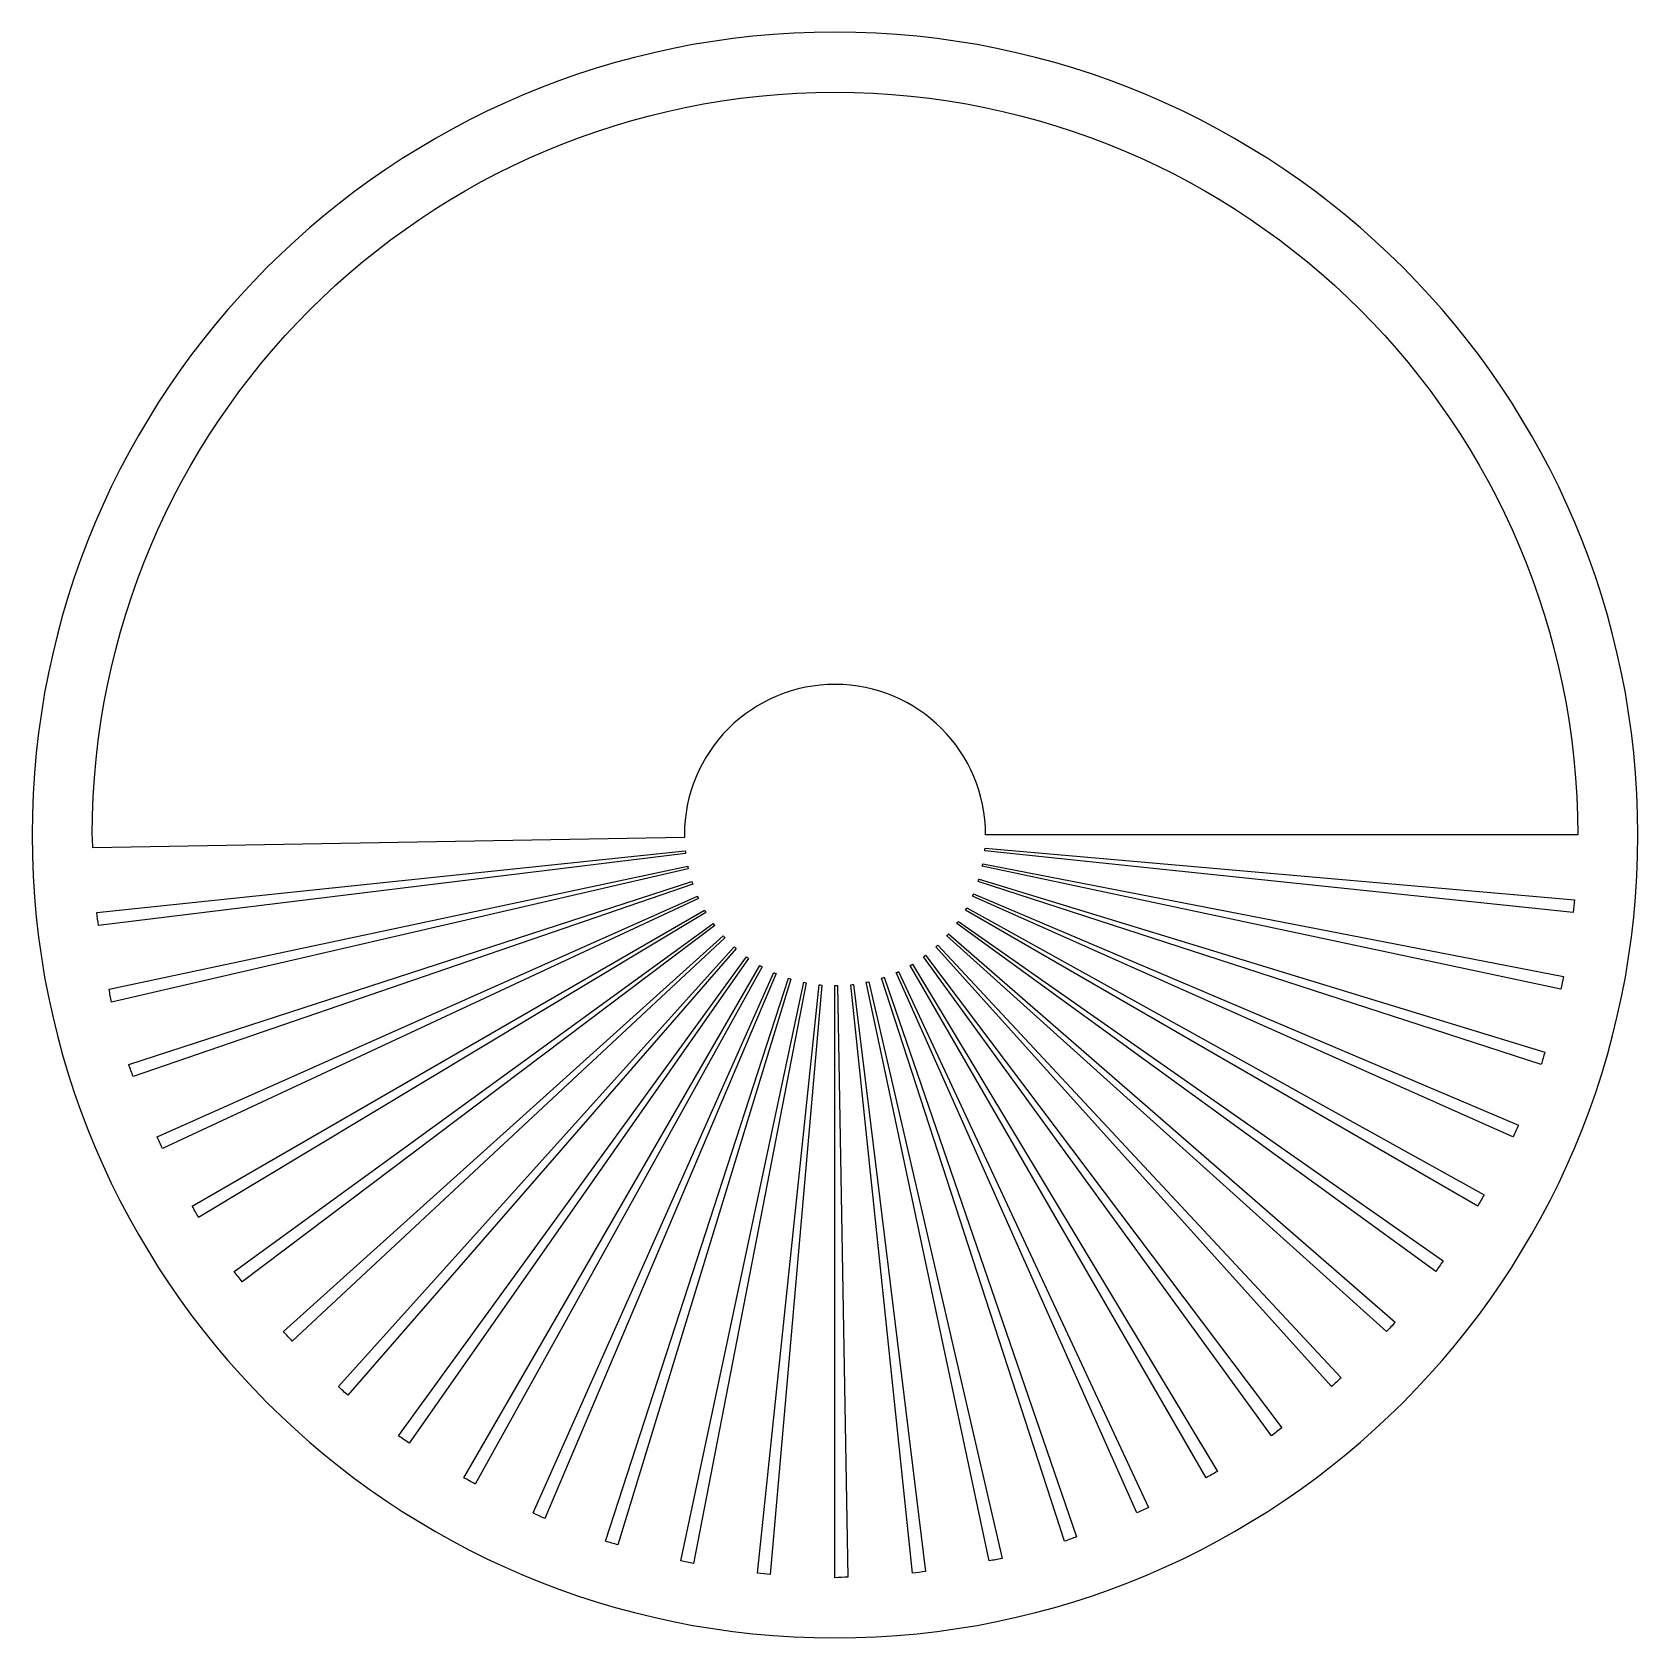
# Model space of a CAD drawing. Extents: x 26 to 186, y 81 to 241.
import ezdxf

# ---------------------------------------------------------------- set-up
doc = ezdxf.new("R2010")
doc.units = 0
doc.layers.add('Ebene_1', color=7, linetype='CONTINUOUS')

msp = doc.modelspace()

# ---------------------------------------------------------------- linework, layer by layer
at = {"layer": 'Ebene_1', "color": 7}
for p, q in [((105.93772, 241.081449), (105.93772, 241.081449)), ((105.9377, 235.085433), (105.93772, 235.085433)), ((90.947402, 160.87291), (32.037303, 159.84455)), ((179.88876, 161.13439), (120.93732, 161.13439)), ((32.441942, 153.4098), (91.030103, 159.56756)), ((91.059553, 159.30763), (32.593871, 152.12874)), ((179.43349, 153.4098), (120.84534, 159.56756)), ((120.87424, 159.82749), (120.87428, 159.82749)), ((120.87428, 159.82749), (179.5849, 154.69086)), ((33.652212, 145.76995), (91.271948, 158.01727)), ((91.323628, 157.76044), (33.903877, 144.50388)), ((120.28101, 156.74913), (120.28103, 156.74913)), ((120.28103, 156.74913), (176.61971, 139.52486)), ((178.22323, 145.76995), (120.60349, 158.01727)), ((120.65207, 158.2741), (178.47489, 147.03448)), ((120.65209, 158.2741), (120.65207, 158.2741)), ((35.606095, 138.28256), (91.678125, 156.50108)), ((91.764945, 156.25407), (36.05258, 137.07126)), ((119.73636, 155.27738), (173.98938, 132.2483)), ((119.73636, 155.27738), (119.73636, 155.27738)), ((176.26934, 138.28256), (120.19731, 156.50108)), ((38.426078, 131.07628), (92.243982, 155.03761)), ((92.348368, 154.79783), (38.966097, 129.90529)), ((41.938009, 124.18419), (92.947298, 153.63459)), ((169.93743, 124.18419), (118.92814, 153.63459)), ((119.05061, 153.8661), (170.56737, 125.30919)), ((119.05061, 153.8661), (119.05061, 153.8661)), ((173.44884, 131.07628), (119.63146, 155.03761)), ((93.086825, 153.4129), (42.568461, 123.05816)), ((46.109847, 117.66728), (93.810811, 152.32356)), ((93.965841, 152.11324), (46.909281, 116.65339)), ((165.76559, 117.66728), (118.06463, 152.32356)), ((118.22017, 152.53388), (166.48234, 118.74008)), ((118.22017, 152.53388), (118.22017, 152.53388)), ((51.018591, 111.68573), (94.795764, 151.10193)), ((94.968363, 150.90556), (51.894507, 110.7385)), ((160.85685, 111.68573), (117.07968, 151.10193)), ((117.25072, 151.30037), (161.73225, 112.63296)), ((117.25072, 151.30037), (117.25072, 151.30037)), ((56.489058, 106.21526), (95.905257, 149.99244)), ((96.103695, 149.82139), (57.436287, 105.33986)), ((62.470605, 101.30652), (97.126888, 149.00748)), ((97.337211, 148.85194), (63.543408, 100.58977)), ((149.40483, 101.30652), (114.74855, 149.00748)), ((114.95887, 149.16251), (150.41873, 102.10595)), ((114.95887, 149.16251), (114.95887, 149.16251)), ((155.38638, 106.21526), (115.97018, 149.99244)), ((116.16655, 150.16503), (156.33361, 107.09118)), ((116.16655, 150.16503), (116.16655, 150.16503)), ((68.98752, 97.13468), (98.437919, 148.14397)), ((98.66943, 148.0215), (70.112516, 96.50474)), ((75.879606, 93.62327), (99.840934, 147.44065)), ((100.08071, 147.33575), (77.051628, 93.08273)), ((135.99583, 93.62275), (112.03451, 147.44065)), ((112.27428, 147.54504), (137.16682, 94.16277)), ((112.27428, 147.54504), (112.27428, 147.54504)), ((142.88792, 97.13468), (113.43752, 148.14397)), ((113.65921, 148.2835), (144.01395, 97.76513)), ((113.65921, 148.2835), (113.65921, 148.2835)), ((83.085885, 90.80277), (101.30441, 146.87481)), ((101.55246, 146.79111), (84.328186, 90.4524)), ((90.573283, 88.84885), (102.8206, 146.46861)), ((103.07743, 146.42001), (91.837805, 88.59719)), ((98.21261, 87.6386), (104.37089, 146.22672)), ((104.63082, 146.19782), (99.494185, 87.48719)), ((105.93772, 87.1833), (105.93772, 146.13474)), ((106.1992, 146.14474), (106.1992, 146.14452)), ((106.1992, 146.14452), (107.22756, 87.2339)), ((113.66231, 87.63861), (107.50455, 146.22676)), ((107.76448, 146.25626), (107.76448, 146.25622)), ((107.76448, 146.25622), (114.94337, 87.79054)), ((121.30216, 88.84889), (109.05484, 146.46863)), ((109.31167, 146.52033), (109.31167, 146.52031)), ((109.31167, 146.52031), (122.56823, 89.10056)), ((128.78955, 90.80277), (110.57103, 146.8748)), ((110.81804, 146.96161), (130.00085, 91.24925)), ((110.81804, 146.9616), (110.81804, 146.96161)), ((46.109847, 117.66676), (46.109847, 117.66728)), ((149.40535, 101.30652), (149.40483, 101.30652))]:
    msp.add_line(p, q, dxfattribs=at)
for points in [[(105.93772, 241.081449), (61.784188, 241.081427), (25.990684, 205.287922), (25.990662, 161.13439)], [(185.88478, 161.13439), (185.884758, 205.287923), (150.091253, 241.081428), (105.93772, 241.081449)], [(31.986663, 161.13439), (31.986675, 201.976416), (65.095674, 235.085418), (105.9377, 235.085433)], [(105.93772, 235.085433), (146.779747, 235.085419), (179.888748, 201.976417), (179.88876, 161.13439)], [(105.93772, 176.13451), (101.95942, 176.134578), (98.144042, 174.554235), (95.330959, 171.741152)], [(120.93732, 161.13439), (120.937463, 169.418584), (114.221914, 176.134366), (105.93772, 176.13451)], [(95.330959, 171.741152), (92.517876, 168.928069), (90.937533, 165.11269), (90.937602, 161.13439)], [(25.990662, 161.13439), (25.990683, 116.980857), (61.784187, 81.187352), (105.93772, 81.18733)], [(32.037303, 159.84455), (32.016671, 160.274341), (31.99979, 160.704304), (31.986663, 161.13439)], [(90.937602, 161.13439), (90.940108, 161.047203), (90.943375, 160.96004), (90.947402, 160.87291)], [(105.93772, 81.18733), (150.091253, 81.187351), (185.884759, 116.980857), (185.88478, 161.13439)], [(91.030103, 159.56756), (91.039164, 159.480833), (91.048981, 159.394186), (91.059553, 159.30763)], [(120.84534, 159.56756), (120.855729, 159.654118), (120.865362, 159.740764), (120.87424, 159.82749)], [(91.271948, 158.01727), (91.288427, 157.931511), (91.305654, 157.845898), (91.323628, 157.76044)], [(120.19731, 156.50108), (120.225931, 156.583518), (120.253832, 156.666205), (120.28101, 156.74913)], [(120.60349, 158.01727), (120.620436, 158.102737), (120.636636, 158.18835), (120.65209, 158.2741)], [(91.678125, 156.50108), (91.706346, 156.418492), (91.735287, 156.336153), (91.764945, 156.25407)], [(119.63146, 155.03761), (119.667123, 155.117227), (119.702091, 155.197153), (119.73636, 155.27738)], [(92.243982, 155.03761), (92.27808, 154.957382), (92.312877, 154.877452), (92.348368, 154.79783)], [(92.947298, 153.63459), (92.993161, 153.560289), (93.039672, 153.486389), (93.086825, 153.4129)], [(118.92814, 153.63459), (118.969636, 153.711402), (119.010461, 153.788575), (119.05061, 153.8661)], [(179.5849, 154.69086), (179.538155, 154.263408), (179.487684, 153.836372), (179.43349, 153.4098)], [(32.593871, 152.12874), (32.539504, 152.55531), (32.488859, 152.982346), (32.441942, 153.4098)], [(93.810811, 152.32356), (93.861876, 152.253005), (93.913555, 152.182895), (93.965841, 152.11324)], [(118.06463, 152.32356), (118.117087, 152.393213), (118.168936, 152.463323), (118.22017, 152.53388)], [(94.795764, 151.10193), (94.852725, 151.035973), (94.910261, 150.970514), (94.968363, 150.90556)], [(117.07968, 151.10193), (117.13727, 151.167578), (117.194285, 151.233727), (117.25072, 151.30037)], [(95.905257, 149.99244), (95.970904, 149.934847), (96.037052, 149.877828), (96.103695, 149.82139)], [(97.126888, 149.00748), (97.196542, 148.955023), (97.266653, 148.903174), (97.337211, 148.85194)], [(114.74855, 149.00748), (114.819105, 149.058545), (114.889215, 149.110224), (114.95887, 149.16251)], [(115.97018, 149.99244), (116.036137, 150.049398), (116.101596, 150.106931), (116.16655, 150.16503)], [(98.437919, 148.14397), (98.514731, 148.102474), (98.591905, 148.061649), (98.66943, 148.0215)], [(99.840934, 147.44065), (99.920553, 147.404987), (100.000481, 147.370019), (100.08071, 147.33575)], [(112.03451, 147.44065), (112.114735, 147.474749), (112.194662, 147.509547), (112.27428, 147.54504)], [(113.43752, 148.14397), (113.511821, 148.189834), (113.585721, 148.236346), (113.65921, 148.2835)], [(33.903877, 144.50388), (33.816307, 144.925163), (33.732415, 145.347203), (33.652212, 145.76995)], [(101.30441, 146.87481), (101.386848, 146.846189), (101.469535, 146.818288), (101.55246, 146.79111)], [(102.8206, 146.46861), (102.906067, 146.451664), (102.99168, 146.435464), (103.07743, 146.42001)], [(104.37089, 146.22672), (104.457448, 146.216331), (104.544094, 146.206698), (104.63082, 146.19782)], [(105.93772, 146.13474), (106.024907, 146.137313), (106.112071, 146.140646), (106.1992, 146.14474)], [(107.50455, 146.22676), (107.591277, 146.235838), (107.677924, 146.245671), (107.76448, 146.25626)], [(109.05484, 146.46863), (109.140599, 146.485115), (109.226212, 146.502349), (109.31167, 146.52033)], [(110.57103, 146.8748), (110.653618, 146.903014), (110.735957, 146.931949), (110.81804, 146.9616)], [(178.47489, 147.03448), (178.394679, 146.612247), (178.31079, 146.190721), (178.22323, 145.76995)], [(176.61971, 139.52486), (176.506536, 139.109749), (176.389742, 138.695633), (176.26934, 138.28256)], [(36.05258, 137.07126), (35.90023, 137.47372), (35.751396, 137.877502), (35.606095, 138.28256)], [(173.98938, 132.2483), (173.812613, 131.856062), (173.632426, 131.465374), (173.44884, 131.07628)], [(38.966097, 129.90529), (38.782691, 130.294043), (38.602678, 130.684388), (38.426078, 131.07628)], [(170.56737, 125.30919), (170.360663, 124.932367), (170.150675, 124.557352), (169.93743, 124.18419)], [(42.568461, 123.05816), (42.355039, 123.431663), (42.144881, 123.80702), (41.938009, 124.18419)], [(166.48234, 118.74008), (166.246547, 118.380403), (166.007622, 118.022789), (165.76559, 117.66728)], [(46.909281, 116.65339), (46.63986, 116.988848), (46.373372, 117.326651), (46.109847, 117.66676)], [(161.73225, 112.63296), (161.443209, 112.314678), (161.151398, 111.998923), (160.85685, 111.68573)], [(51.894507, 110.7385), (51.599786, 111.05169), (51.307803, 111.367446), (51.018591, 111.68573)], [(57.436287, 105.33986), (57.118005, 105.628901), (56.80225, 105.920712), (56.489058, 106.21526)], [(156.33361, 107.09118), (156.02042, 106.796458), (155.704664, 106.504474), (155.38638, 106.21526)], [(63.543408, 100.58977), (63.18373, 100.825563), (62.826115, 101.064488), (62.470605, 101.30652)], [(150.41873, 102.10595), (150.083269, 101.83653), (149.745462, 101.570044), (149.40535, 101.30652)], [(144.01395, 97.76513), (143.640447, 97.551709), (143.26509, 97.341551), (142.88792, 97.13468)], [(70.112516, 96.50474), (69.735694, 96.711447), (69.360681, 96.921435), (68.98752, 97.13468)], [(77.051628, 93.08273), (76.659389, 93.259497), (76.2687, 93.439684), (75.879606, 93.62327)], [(137.16682, 94.16277), (136.778067, 93.979364), (136.387722, 93.79935), (135.99583, 93.62275)], [(130.00085, 91.24925), (129.59839, 91.096902), (129.194608, 90.948069), (128.78955, 90.80277)], [(84.328186, 90.4524), (83.913074, 90.565574), (83.498958, 90.682368), (83.085885, 90.80277)], [(91.837805, 88.59719), (91.415574, 88.677401), (90.994051, 88.76129), (90.573283, 88.84885)], [(122.56823, 89.10056), (122.146947, 89.012988), (121.724907, 88.929095), (121.30216, 88.84889)], [(99.494185, 87.48719), (99.066561, 87.533932), (98.639353, 87.584404), (98.21261, 87.6386)], [(107.22756, 87.2339), (106.797769, 87.213281), (106.367806, 87.196414), (105.93772, 87.1833)], [(114.94337, 87.79054), (114.5168, 87.736173), (114.089764, 87.685528), (113.66231, 87.63861)]]:
    msp.add_open_spline(points, degree=3, dxfattribs=at)

doc.saveas('drawing.dxf')
